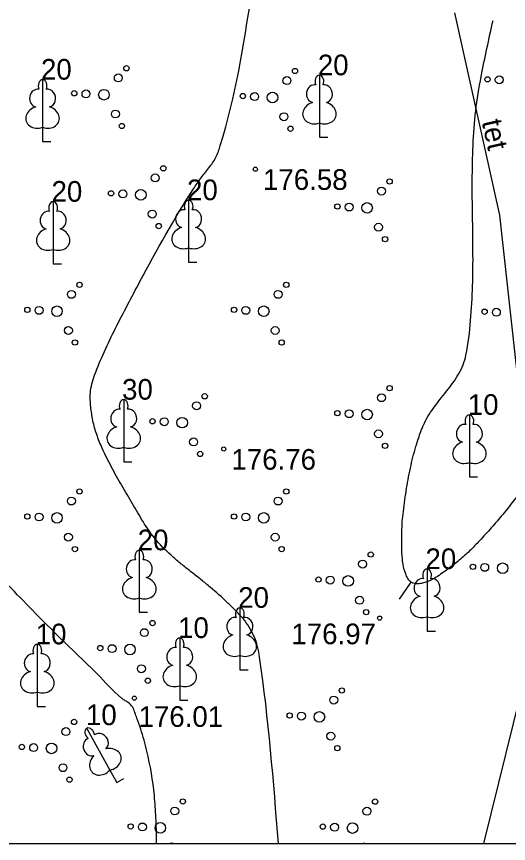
# Model space of a CAD drawing. Extents: x 634773 to 634970, y 304157 to 304297.
# Drawn here: x 634859.02 to 634870.92, y 304192.12 to 304212.13 of the extents above; entities that cross this region are included whole.
import ezdxf

# ---------------------------------------------------------------- set-up
doc = ezdxf.new("R2010")
doc.units = 0
for name, color, linetype in [('RAMI_PLAN_####_TKST_#', 7, 'Continuous'), ('RELJ_AATZ_####_TKST_#', 7, 'Continuous'), ('RELJ_ELEM_####_####_#', 7, 'Continuous'), ('RELJ_HORZ_PAMT_####_#', 7, 'Continuous'), ('RELJ_HORZ_RESN_####_#', 7, 'Continuous'), ('ROBZ_UZMR_####_####_#', 7, 'Continuous'), ('SAKT_VADP_KABE_####_#', 7, 'Continuous'), ('SAKT_VADP_KABE_TKST_#', 7, 'Continuous'), ('TERT_DIAM_####_TKST_#', 7, 'Continuous'), ('TERT_ELEM_####_####_#', 7, 'Continuous')]:
    doc.layers.add(name, color=color, linetype=linetype)

msp = doc.modelspace()

# ---------------------------------------------------------------- linework, layer by layer
at = {"layer": 'RAMI_PLAN_####_TKST_#'}
msp.add_line((634784.255, 304192.122), (634892.196, 304192.122), dxfattribs=at)
at = {"layer": 'RELJ_ELEM_####_####_#'}
for centre in [(634864.797, 304208.436), (634864.033, 304201.666), (634867.805, 304197.575), (634861.87, 304195.638)]:
    msp.add_circle(centre, 0.05, dxfattribs=at)
at = {"layer": 'RELJ_HORZ_PAMT_####_#'}
msp.add_line((634868.285, 304198.032), (634868.565, 304198.446), dxfattribs=at)
for points in [[(634865.355, 304192.122), (634864.9, 304196.63), (634864.852, 304196.889), (634864.766, 304197.129), (634864.501, 304197.564), (634864.312, 304197.764), (634864.118, 304197.956), (634863.711, 304198.317), (634863.487, 304198.501), (634863.26, 304198.681), (634863.034, 304198.861), (634862.811, 304199.047), (634862.407, 304199.452), (634862.08, 304199.91), (634861.829, 304200.341), (634861.567, 304200.783), (634861.32, 304201.223), (634861.204, 304201.45), (634861.092, 304201.687), (634860.961, 304202.017), (634860.869, 304202.351), (634860.817, 304202.688), (634860.808, 304203.025), (634860.844, 304203.24), (634860.91, 304203.45), (634861.415, 304204.587), (634862.006, 304205.718), (634863.3, 304207.96), (634863.478, 304208.219), (634863.672, 304208.468), (634863.843, 304208.726), (634863.95, 304209.01), (634864.704, 304212.656)], [(634876.48, 304210.641), (634876, 304209.38), (634875.831, 304208.968), (634875.642, 304208.566), (634875.217, 304207.783), (634874.239, 304206.279), (634873.986, 304205.908), (634873.73, 304205.539), (634873.474, 304205.17), (634873.222, 304204.798), (634872.747, 304204.044), (634872.32, 304203.27), (634872.219, 304202.987), (634872.162, 304202.686), (634872.111, 304202.38), (634872.03, 304202.08), (634871.897, 304201.769), (634871.726, 304201.44), (634871.293, 304200.754), (634871.044, 304200.412), (634870.78, 304200.083), (634870.504, 304199.762), (634870.219, 304199.445), (634869.979, 304199.201), (634869.727, 304198.975), (634869.458, 304198.764), (634869.168, 304198.562), (634868.97, 304198.461), (634868.868, 304198.429), (634868.763, 304198.406), (634868.611, 304198.423), (634868.55, 304198.457), (634868.524, 304198.481), (634868.5, 304198.51), (634868.441, 304198.622), (634868.343, 304199.151), (634868.338, 304199.402), (634868.34, 304199.654), (634868.352, 304199.905), (634868.377, 304200.156), (634868.456, 304200.715), (634868.562, 304201.271), (634868.7, 304201.79), (634868.818, 304202.136), (634868.86, 304202.24), (634868.969, 304202.451), (634869.106, 304202.656), (634869.421, 304203.062), (634869.713, 304203.481), (634869.822, 304203.704), (634869.89, 304203.94), (634870.002, 304204.773), (634870.051, 304205.614), (634870.05, 304207.312), (634870.062, 304209.008), (634870.127, 304209.849), (634870.26, 304210.68), (634870.547, 304212.038)]]:
    msp.add_spline(points, degree=3, dxfattribs=at)
at = {"layer": 'RELJ_HORZ_RESN_####_#'}
msp.add_spline([(634862.408, 304192.122), (634862.408, 304192.201), (634862.393, 304192.743), (634862.355, 304193.284), (634862.174, 304194.356), (634862.025, 304194.89), (634861.933, 304195.155), (634861.883, 304195.288), (634861.83, 304195.42), (634861.708, 304195.542), (634861.63, 304195.587), (634861.56, 304195.64), (634860.969, 304196.225), (634860.372, 304196.808), (634859.186, 304197.989), (634858.05, 304199.221), (634857.796, 304199.52)], degree=3, dxfattribs=at)
at = {"layer": 'ROBZ_UZMR_####_####_#'}
msp.add_line((634805.012, 304192.122), (634873.845, 304192.122), dxfattribs=at)
at = {"layer": 'SAKT_VADP_KABE_####_#'}
msp.add_lwpolyline([(634870.323, 304192.122), (634871.579, 304197.21), (634871.561, 304199.559), (634870.714, 304207.326), (634869.625, 304212.222)], dxfattribs=at)
at = {"layer": 'TERT_ELEM_####_####_#'}
for p, q in [((634866.348, 304209.556), (634866.348, 304209.209)), ((634859.652, 304209.45), (634859.652, 304209.103)), ((634859.652, 304209.103), (634859.852, 304209.103)), ((634866.348, 304209.209), (634866.548, 304209.209)), ((634859.907, 304206.496), (634859.907, 304206.149)), ((634863.184, 304206.533), (634863.184, 304206.186)), ((634859.907, 304206.149), (634860.107, 304206.149)), ((634863.184, 304206.186), (634863.384, 304206.186)), ((634861.613, 304201.707), (634861.613, 304201.36)), ((634861.613, 304201.36), (634861.813, 304201.36)), ((634869.974, 304201.339), (634869.974, 304200.992)), ((634869.974, 304200.992), (634870.174, 304200.992)), ((634861.991, 304198.063), (634861.991, 304197.716)), ((634861.991, 304197.716), (634862.191, 304197.716)), ((634868.951, 304197.608), (634868.951, 304197.261)), ((634868.951, 304197.261), (634869.151, 304197.261)), ((634864.422, 304196.671), (634864.422, 304196.324)), ((634864.422, 304196.324), (634864.622, 304196.324)), ((634862.968, 304195.94), (634862.968, 304195.593)), ((634859.524, 304195.787), (634859.524, 304195.44)), ((634862.968, 304195.593), (634863.168, 304195.593)), ((634859.524, 304195.44), (634859.724, 304195.44)), ((634861.277, 304193.899), (634861.445, 304193.595)), ((634861.445, 304193.595), (634861.62, 304193.692)), ((634862.741, 304192.122), (634862.812, 304192.122)), ((634867.405, 304192.122), (634867.445, 304192.122))]:
    msp.add_line(p, q, dxfattribs=at)
for points in [[(634866.348, 304210.709), (634866.348, 304209.556)], [(634859.652, 304210.603), (634859.652, 304209.45)], [(634859.742, 304210.371), (634859.741, 304210.372)], [(634866.438, 304210.477), (634866.437, 304210.478)], [(634863.184, 304207.686), (634863.184, 304206.533)], [(634859.907, 304207.649), (634859.907, 304206.496)], [(634859.997, 304207.417), (634859.996, 304207.418)], [(634863.274, 304207.454), (634863.273, 304207.455)], [(634861.613, 304202.86), (634861.613, 304201.707)], [(634861.703, 304202.628), (634861.702, 304202.629)], [(634869.974, 304202.492), (634869.974, 304201.339)], [(634870.064, 304202.26), (634870.063, 304202.261)], [(634861.991, 304199.216), (634861.991, 304198.063)], [(634862.081, 304198.984), (634862.08, 304198.985)], [(634868.951, 304198.761), (634868.951, 304197.608)], [(634869.041, 304198.529), (634869.04, 304198.53)], [(634864.422, 304197.824), (634864.422, 304196.671)], [(634864.512, 304197.592), (634864.511, 304197.593)], [(634862.968, 304197.093), (634862.968, 304195.94)], [(634859.524, 304196.94), (634859.524, 304195.787)], [(634859.614, 304196.708), (634859.613, 304196.709)], [(634863.058, 304196.861), (634863.057, 304196.862)], [(634860.719, 304194.907), (634861.277, 304193.899)], [(634860.909, 304194.747), (634860.908, 304194.748)]]:
    msp.add_lwpolyline(points, dxfattribs=at)
for centre, radius in [((634861.679, 304210.878), 0.064), ((634861.483, 304210.646), 0.096), ((634865.756, 304210.812), 0.064), ((634870.697, 304210.598), 0.096), ((634865.56, 304210.58), 0.096), ((634870.413, 304210.611), 0.064), ((634860.417, 304210.273), 0.064), ((634860.701, 304210.259), 0.096), ((634861.135, 304210.238), 0.128), ((634864.778, 304210.193), 0.096), ((634865.212, 304210.172), 0.128), ((634864.494, 304210.206), 0.064), ((634861.412, 304209.772), 0.096), ((634865.489, 304209.705), 0.096), ((634861.569, 304209.482), 0.064), ((634865.646, 304209.416), 0.064), ((634862.571, 304208.457), 0.064), ((634862.374, 304208.225), 0.096), ((634868.044, 304208.139), 0.064), ((634861.308, 304207.852), 0.064), ((634861.593, 304207.838), 0.096), ((634862.027, 304207.817), 0.128), ((634867.848, 304207.908), 0.096), ((634866.782, 304207.534), 0.064), ((634867.066, 304207.521), 0.096), ((634867.5, 304207.5), 0.128), ((634862.303, 304207.35), 0.096), ((634862.461, 304207.061), 0.064), ((634867.776, 304207.033), 0.096), ((634867.934, 304206.744), 0.064), ((634860.544, 304205.639), 0.064), ((634865.544, 304205.639), 0.064), ((634860.348, 304205.408), 0.096), ((634865.348, 304205.408), 0.096), ((634859.282, 304205.034), 0.064), ((634859.566, 304205.021), 0.096), ((634860, 304205), 0.128), ((634864.282, 304205.034), 0.064), ((634864.566, 304205.021), 0.096), ((634865, 304205), 0.128), ((634870.341, 304204.987), 0.064), ((634870.626, 304204.974), 0.096), ((634860.276, 304204.533), 0.096), ((634865.276, 304204.533), 0.096), ((634860.434, 304204.244), 0.064), ((634865.434, 304204.244), 0.064), ((634868.044, 304203.139), 0.064), ((634863.572, 304202.943), 0.064), ((634867.848, 304202.908), 0.096), ((634863.375, 304202.712), 0.096), ((634866.782, 304202.534), 0.064), ((634867.066, 304202.521), 0.096), ((634867.5, 304202.5), 0.128), ((634862.309, 304202.338), 0.064), ((634862.594, 304202.325), 0.096), ((634863.028, 304202.304), 0.128), ((634867.776, 304202.033), 0.096), ((634863.304, 304201.837), 0.096), ((634867.934, 304201.744), 0.064), ((634863.461, 304201.548), 0.064), ((634860.544, 304200.639), 0.064), ((634865.544, 304200.639), 0.064), ((634860.348, 304200.408), 0.096), ((634865.348, 304200.408), 0.096), ((634859.282, 304200.034), 0.064), ((634859.566, 304200.021), 0.096), ((634860, 304200), 0.128), ((634864.282, 304200.034), 0.064), ((634864.566, 304200.021), 0.096), ((634865, 304200), 0.128), ((634860.276, 304199.533), 0.096), ((634865.276, 304199.533), 0.096), ((634860.434, 304199.244), 0.064), ((634865.434, 304199.244), 0.064), ((634867.587, 304199.113), 0.064), ((634867.39, 304198.881), 0.096), ((634870.059, 304198.816), 0.064), ((634870.344, 304198.803), 0.096), ((634870.778, 304198.782), 0.128), ((634866.324, 304198.508), 0.064), ((634866.609, 304198.494), 0.096), ((634867.043, 304198.474), 0.128), ((634867.319, 304198.007), 0.096), ((634867.477, 304197.718), 0.064), ((634862.309, 304197.455), 0.064), ((634862.112, 304197.223), 0.096), ((634861.046, 304196.85), 0.064), ((634861.331, 304196.836), 0.096), ((634861.765, 304196.816), 0.128), ((634862.041, 304196.349), 0.096), ((634862.198, 304196.059), 0.064), ((634866.89, 304195.824), 0.064), ((634866.693, 304195.592), 0.096), ((634865.627, 304195.219), 0.064), ((634865.912, 304195.205), 0.096), ((634866.346, 304195.185), 0.128), ((634860.413, 304195.062), 0.064), ((634860.216, 304194.83), 0.096), ((634866.622, 304194.718), 0.096), ((634859.15, 304194.457), 0.064), ((634859.435, 304194.443), 0.096), ((634859.869, 304194.423), 0.128), ((634866.78, 304194.429), 0.064), ((634860.145, 304193.956), 0.096), ((634860.303, 304193.666), 0.064), ((634863.044, 304193.139), 0.064), ((634867.692, 304193.135), 0.064), ((634862.848, 304192.908), 0.096), ((634867.496, 304192.903), 0.096), ((634861.782, 304192.534), 0.064), ((634862.066, 304192.521), 0.096), ((634862.5, 304192.5), 0.128), ((634866.43, 304192.53), 0.064), ((634866.714, 304192.516), 0.096), ((634867.148, 304192.495), 0.128)]:
    msp.add_circle(centre, radius, dxfattribs=at)
for centre, start, end in [((634862.776, 304192.033), 68.4895, 111.5105), ((634867.425, 304192.028), 78.1306, 101.8694)]:
    msp.add_arc(centre, 0.096, start, end, dxfattribs=at)
for centre, major_axis, ratio, start_param, end_param in [((634866.348, 304210.559), (0, -0.15), 0.707107, 3.14537, 5.287485), ((634866.348, 304210.559), (0, -0.15), 0.707107, 0.995701, 3.137816), ((634859.652, 304210.453), (0, -0.15), 0.707107, 3.14537, 5.287485), ((634859.652, 304210.453), (0, -0.15), 0.707107, 0.995701, 3.137816), ((634866.22, 304210.264), (-0.039, -0.212), 0.861323, 3.141593, 6.283185), ((634866.476, 304210.264), (0.039, -0.212), 0.861323, 0, 3.141593), ((634859.524, 304210.158), (-0.039, -0.212), 0.861323, 3.141593, 6.283185), ((634859.78, 304210.158), (0.039, -0.212), 0.861323, 0, 3.141593), ((634859.562, 304209.696), (0.307, 0.095), 0.814445, 1.570796, 4.752015), ((634859.742, 304209.696), (-0.307, 0.095), 0.814445, 1.531171, 4.712389), ((634866.258, 304209.802), (0.307, 0.095), 0.814445, 1.570796, 4.752015), ((634866.438, 304209.802), (-0.307, 0.095), 0.814445, 1.531171, 4.712389), ((634863.184, 304207.536), (0, -0.15), 0.707107, 3.14537, 5.287485), ((634863.184, 304207.536), (0, -0.15), 0.707107, 0.995701, 3.137816), ((634859.907, 304207.499), (0, -0.15), 0.707107, 3.14537, 5.287485), ((634859.907, 304207.499), (0, -0.15), 0.707107, 0.995701, 3.137816), ((634859.779, 304207.204), (-0.039, -0.212), 0.861323, 3.141593, 6.283185), ((634860.035, 304207.204), (0.039, -0.212), 0.861323, 0, 3.141593), ((634863.056, 304207.241), (-0.039, -0.212), 0.861323, 3.141593, 6.283185), ((634863.312, 304207.241), (0.039, -0.212), 0.861323, 0, 3.141593), ((634859.817, 304206.742), (0.307, 0.095), 0.814445, 1.570796, 4.752015), ((634859.997, 304206.742), (-0.307, 0.095), 0.814445, 1.531171, 4.712389), ((634863.094, 304206.779), (0.307, 0.095), 0.814445, 1.570796, 4.752015), ((634863.274, 304206.779), (-0.307, 0.095), 0.814445, 1.531171, 4.712389), ((634861.613, 304202.71), (0, -0.15), 0.707107, 3.14537, 5.287485), ((634861.613, 304202.71), (0, -0.15), 0.707107, 0.995701, 3.137816), ((634861.485, 304202.415), (-0.039, -0.212), 0.861323, 3.141593, 6.283185), ((634861.741, 304202.415), (0.039, -0.212), 0.861323, 0, 3.141593), ((634869.974, 304202.342), (0, -0.15), 0.707107, 3.14537, 5.287485), ((634869.974, 304202.342), (0, -0.15), 0.707107, 0.995701, 3.137816), ((634869.846, 304202.047), (-0.039, -0.212), 0.861323, 3.141593, 6.283185), ((634870.102, 304202.047), (0.039, -0.212), 0.861323, 0, 3.141593), ((634861.523, 304201.953), (0.307, 0.095), 0.814445, 1.570796, 4.752015), ((634861.703, 304201.953), (-0.307, 0.095), 0.814445, 1.531171, 4.712389), ((634869.884, 304201.585), (0.307, 0.095), 0.814445, 1.570796, 4.752015), ((634870.064, 304201.585), (-0.307, 0.095), 0.814445, 1.531171, 4.712389), ((634861.991, 304199.066), (0, -0.15), 0.707107, 3.14537, 5.287485), ((634861.991, 304199.066), (0, -0.15), 0.707107, 0.995701, 3.137816), ((634861.863, 304198.771), (-0.039, -0.212), 0.861323, 3.141593, 6.283185), ((634862.119, 304198.771), (0.039, -0.212), 0.861323, 0, 3.141593), ((634868.951, 304198.611), (0, -0.15), 0.707107, 3.14537, 5.287485), ((634868.951, 304198.611), (0, -0.15), 0.707107, 0.995701, 3.137816), ((634861.901, 304198.309), (0.307, 0.095), 0.814445, 1.570796, 4.752015), ((634862.081, 304198.309), (-0.307, 0.095), 0.814445, 1.531171, 4.712389), ((634868.823, 304198.316), (-0.039, -0.212), 0.861323, 3.141593, 6.283185), ((634869.079, 304198.316), (0.039, -0.212), 0.861323, 0, 3.141593), ((634868.861, 304197.854), (0.307, 0.095), 0.814445, 1.570796, 4.752015), ((634869.041, 304197.854), (-0.307, 0.095), 0.814445, 1.531171, 4.712389), ((634864.422, 304197.674), (0, -0.15), 0.707107, 3.14537, 5.287485), ((634864.422, 304197.674), (0, -0.15), 0.707107, 0.995701, 3.137816), ((634864.294, 304197.379), (-0.039, -0.212), 0.861323, 3.141593, 6.283185), ((634864.55, 304197.379), (0.039, -0.212), 0.861323, 0, 3.141593), ((634862.968, 304196.943), (0, -0.15), 0.707107, 3.14537, 5.287485), ((634862.968, 304196.943), (0, -0.15), 0.707107, 0.995701, 3.137816), ((634864.332, 304196.917), (0.307, 0.095), 0.814445, 1.570796, 4.752015), ((634864.512, 304196.917), (-0.307, 0.095), 0.814445, 1.531171, 4.712389), ((634859.524, 304196.79), (0, -0.15), 0.707107, 3.14537, 5.287485), ((634859.524, 304196.79), (0, -0.15), 0.707107, 0.995701, 3.137816), ((634862.84, 304196.648), (-0.039, -0.212), 0.861323, 3.141593, 6.283185), ((634863.096, 304196.648), (0.039, -0.212), 0.861323, 0, 3.141593), ((634859.396, 304196.495), (-0.039, -0.212), 0.861323, 3.141593, 6.283185), ((634859.652, 304196.495), (0.039, -0.212), 0.861323, 0, 3.141593), ((634859.434, 304196.033), (0.307, 0.095), 0.814445, 1.570796, 4.752015), ((634859.614, 304196.033), (-0.307, 0.095), 0.814445, 1.531171, 4.712389), ((634862.878, 304196.186), (0.307, 0.095), 0.814445, 1.570796, 4.752015), ((634863.058, 304196.186), (-0.307, 0.095), 0.814445, 1.531171, 4.712389), ((634860.792, 304194.776), (0.073, -0.131), 0.707107, 3.14537, 5.287485), ((634860.791, 304194.776), (0.073, -0.131), 0.707107, 0.995701, 3.137816), ((634861.046, 304194.58), (0.137, -0.167), 0.861323, 0, 3.141593), ((634860.822, 304194.456), (0.069, -0.205), 0.861323, 3.141593, 6.283185), ((634861.236, 304194.157), (-0.314, -0.065), 0.814445, 1.531171, 4.712389), ((634861.08, 304194.07), (0.222, 0.232), 0.814445, 1.570796, 4.752015)]:
    msp.add_ellipse(centre, major_axis=major_axis, ratio=ratio, start_param=start_param, end_param=end_param, dxfattribs=at)

# ---------------------------------------------------------------- texts
at = {"layer": 'RELJ_AATZ_####_TKST_#'}
for s, p in [(' 176.58', (634864.797, 304207.936)), (' 176.76', (634864.033, 304201.166)), (' 176.97', (634865.483, 304196.943)), (' 176.01', (634861.787, 304194.943))]:
    msp.add_text(s, height=0.5, dxfattribs=at).set_placement(p)
at = {"layer": 'SAKT_VADP_KABE_TKST_#'}
msp.add_text('tet', height=0.5, rotation=282.5339, dxfattribs=at).set_placement((634870.27, 304209.587))
at = {"layer": 'TERT_DIAM_####_TKST_#'}
for s, p in [(' 20', (634859.427, 304210.603)), (' 20', (634866.123, 304210.709)), (' 20', (634859.682, 304207.649)), (' 20', (634862.959, 304207.686)), (' 30', (634861.388, 304202.86)), (' 10', (634869.749, 304202.492)), (' 20', (634861.766, 304199.216)), (' 20', (634868.726, 304198.761)), (' 20', (634864.197, 304197.824)), (' 10', (634862.743, 304197.093)), (' 10', (634859.299, 304196.94)), (' 10', (634860.515, 304194.985))]:
    msp.add_text(s, height=0.5, dxfattribs=at).set_placement(p)

doc.saveas('drawing.dxf')
